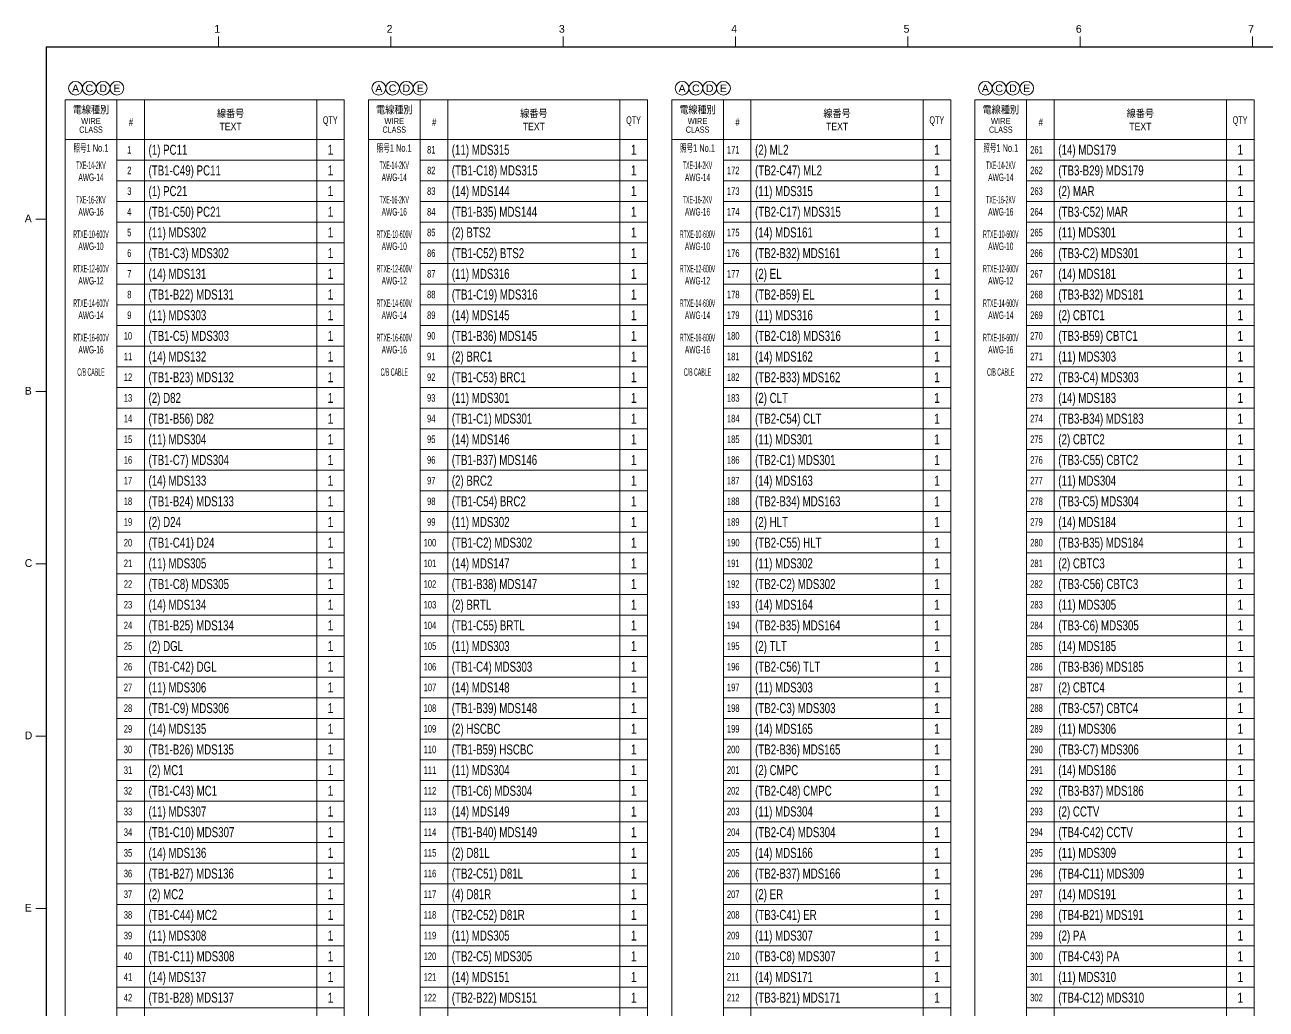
# Model space of a CAD drawing. Header units: millimetres. Extents: x 10 to 832, y 7 to 590.
# Drawn here: x 29.3 to 389.5, y 304.8 to 590.4 of the extents above; entities that cross this region are included whole.
import ezdxf
from ezdxf.enums import TextEntityAlignment as Align

# ---------------------------------------------------------------- set-up
doc = ezdxf.new("R2010")
doc.units = ezdxf.units.MM
for name, color, linetype in [('GR1_01', 7, 'Continuous'), ('GR1_02', 7, 'Continuous'), ('GR1_03', 7, 'Continuous'), ('QTY', 7, 'Continuous'), ('図面枠B6M', 7, 'Continuous'), ('訂正記号', 7, 'Continuous')]:
    doc.layers.add(name, color=color, linetype=linetype)
doc.styles.add('HG丸ｺﾞｼｯｸM-PRO', font='')
doc.styles.get('HG丸ｺﾞｼｯｸM-PRO').set_extended_font_data('HG丸ｺﾞｼｯｸM-PRO')

# ---------------------------------------------------------------- blocks, each defined once
blk = doc.blocks.new('BLKF023')
at = {"layer": '図面枠B6M', "color": 2, "linetype": 'Continuous', "lineweight": 25}
for q in [(35.5, 15), (831.5, 584)]:
    blk.add_line((35.5, 584), q, dxfattribs=at)
at = {"layer": '図面枠B6M', "color": 4, "linetype": 'Continuous', "lineweight": 13}
for p, q in [((85.5, 587), (85.5, 584)), ((135.5, 587), (135.5, 584)), ((185.5, 587), (185.5, 584)), ((235.5, 587), (235.5, 584)), ((285.5, 587), (285.5, 584)), ((335.5, 587), (335.5, 584)), ((385.5, 587), (385.5, 584)), ((32.5, 534), (35.5, 534)), ((32.5, 484), (35.5, 484)), ((32.5, 434), (35.5, 434)), ((32.5, 384), (35.5, 384)), ((32.5, 334), (35.5, 334))]:
    blk.add_line(p, q, dxfattribs=at)
at = {"layer": '図面枠B6M', "color": 4, "linetype": 'Continuous', "lineweight": 13, "style": 'HG丸ｺﾞｼｯｸM-PRO'}
for s, width, p in [('1', 1.003994, (84.29, 587.45)), ('2', 1.003994, (134.3, 587.45)), ('3', 1.003994, (184.29, 587.45)), ('4', 1.003994, (234.29, 587.45)), ('5', 1.003994, (284.29, 587.45)), ('6', 1.003994, (334.29, 587.45)), ('7', 1.003994, (384.29, 587.45)), ('A', 1.002405, (29.29, 532.45)), ('B', 1.004704, (29.29, 482.45)), ('C', 1.001214, (29.29, 432.45)), ('D', 1.002334, (29.29, 382.45)), ('E', 1.001589, (29.29, 332.45))]:
    blk.add_text(s, height=2.25, dxfattribs=dict(at, width=width)).set_placement(p, align=Align.BOTTOM_LEFT)
blk = doc.blocks.new('BLKF034')
at = {"layer": 'GR1_01', "color": 3, "linetype": 'Continuous', "lineweight": 13}
for p, q in [((41, 568.67), (41, 557.17)), ((41, 568.67), (41, 77.17)), ((122, 568.67), (41, 568.67)), ((56, 568.67), (56, 557.17)), ((64, 568.67), (64, 77.17)), ((114, 568.67), (114, 77.17)), ((122, 568.67), (122, 77.17)), ((122, 557.17), (41, 557.17)), ((56, 557.17), (56, 77.17)), ((56, 557.17), (122, 557.17)), ((122, 557.17), (122, 83.17)), ((56, 551.17), (122, 551.17)), ((56, 545.17), (122, 545.17)), ((56, 539.17), (122, 539.17)), ((56, 533.17), (122, 533.17)), ((56, 527.17), (122, 527.17)), ((56, 521.17), (122, 521.17)), ((56, 515.17), (122, 515.17)), ((56, 509.17), (122, 509.17)), ((56, 503.17), (122, 503.17)), ((56, 497.17), (122, 497.17)), ((56, 491.17), (122, 491.17)), ((56, 485.17), (122, 485.17)), ((56, 479.17), (122, 479.17)), ((56, 473.17), (122, 473.17)), ((56, 467.17), (122, 467.17)), ((56, 461.17), (122, 461.17)), ((56, 455.17), (122, 455.17)), ((56, 449.17), (122, 449.17)), ((56, 443.17), (122, 443.17)), ((56, 437.17), (122, 437.17)), ((56, 431.17), (122, 431.17)), ((56, 425.17), (122, 425.17)), ((56, 419.17), (122, 419.17)), ((56, 413.17), (122, 413.17)), ((56, 407.17), (122, 407.17)), ((56, 401.17), (122, 401.17)), ((56, 395.17), (122, 395.17)), ((56, 389.17), (122, 389.17)), ((56, 383.17), (122, 383.17)), ((56, 377.17), (122, 377.17)), ((56, 371.17), (122, 371.17)), ((56, 365.17), (122, 365.17)), ((56, 359.17), (122, 359.17)), ((56, 353.17), (122, 353.17)), ((56, 347.17), (122, 347.17)), ((56, 341.17), (122, 341.17)), ((56, 335.17), (122, 335.17)), ((56, 329.17), (122, 329.17)), ((56, 323.17), (122, 323.17)), ((56, 317.17), (122, 317.17)), ((56, 311.17), (122, 311.17)), ((56, 305.17), (122, 305.17)), ((56, 299.17), (122, 299.17)), ((56, 293.17), (122, 293.17)), ((56, 287.17), (122, 287.17)), ((56, 281.17), (122, 281.17)), ((56, 275.17), (122, 275.17)), ((56, 269.17), (122, 269.17)), ((56, 263.17), (122, 263.17)), ((56, 257.17), (122, 257.17)), ((56, 251.17), (122, 251.17)), ((56, 245.17), (122, 245.17)), ((56, 239.17), (122, 239.17)), ((56, 233.17), (122, 233.17)), ((56, 227.17), (122, 227.17)), ((56, 221.17), (122, 221.17)), ((56, 215.17), (122, 215.17)), ((56, 209.17), (122, 209.17)), ((56, 203.17), (122, 203.17)), ((56, 197.17), (122, 197.17)), ((56, 191.17), (122, 191.17)), ((56, 185.17), (122, 185.17)), ((56, 179.17), (122, 179.17)), ((56, 173.17), (122, 173.17)), ((56, 167.17), (122, 167.17)), ((56, 161.17), (122, 161.17)), ((56, 155.17), (122, 155.17)), ((56, 149.17), (122, 149.17)), ((56, 143.17), (122, 143.17)), ((56, 137.17), (122, 137.17)), ((56, 131.17), (122, 131.17)), ((56, 125.17), (122, 125.17)), ((56, 119.17), (122, 119.17)), ((56, 113.17), (122, 113.17)), ((56, 107.17), (122, 107.17)), ((56, 101.17), (122, 101.17)), ((56, 95.17), (122, 95.17)), ((56, 89.17), (122, 89.17)), ((56, 83.17), (122, 83.17)), ((56, 83.17), (122, 83.17)), ((41, 77.17), (122, 77.17))]:
    blk.add_line(p, q, dxfattribs=at)
at = {"layer": 'GR1_01', "color": 3, "linetype": 'Continuous', "lineweight": 13, "style": 'HG丸ｺﾞｼｯｸM-PRO'}
for s, height, width, p in [('電線種別', 2.182, 0.863284, (48.5, 565.8)), ('線番号', 2.182, 0.863284, (89, 564.7)), ('#', 2.18, 0.693196, (60.1, 562.18)), ('TEXT', 2.182, 0.863438, (89, 560.92)), ('QTY', 2.182, 0.692704, (117.93, 562.78))]:
    blk.add_text(s, height=height, dxfattribs=dict(at, width=width)).set_placement(p, align=Align.MIDDLE_CENTER)
for s, width, p in [('WIRE', 0.829808, (48.5, 561.05)), ('CLASS', 0.831675, (48.5, 558.55))]:
    blk.add_text(s, height=1.818, dxfattribs=dict(at, width=width)).set_placement(p, align=Align.BOTTOM_CENTER)
blk = doc.blocks.new('BLKF036')
at = {"layer": 'GR1_01', "color": 3, "linetype": 'Continuous', "lineweight": 13}
for p, q in [((129, 568.67), (129, 557.17)), ((129, 568.67), (129, 17.17)), ((210, 568.67), (129, 568.67)), ((144, 568.67), (144, 557.17)), ((152, 568.67), (152, 17.17)), ((202, 568.67), (202, 17.17)), ((210, 568.67), (210, 17.17)), ((210, 557.17), (129, 557.17)), ((144, 557.17), (144, 17.17)), ((144, 557.17), (210, 557.17)), ((144, 551.17), (210, 551.17)), ((144, 545.17), (210, 545.17)), ((144, 539.17), (210, 539.17)), ((144, 533.17), (210, 533.17)), ((144, 527.17), (210, 527.17)), ((144, 521.17), (210, 521.17)), ((144, 515.17), (210, 515.17)), ((144, 509.17), (210, 509.17)), ((144, 503.17), (210, 503.17)), ((144, 497.17), (210, 497.17)), ((144, 491.17), (210, 491.17)), ((144, 485.17), (210, 485.17)), ((144, 479.17), (210, 479.17)), ((144, 473.17), (210, 473.17)), ((144, 467.17), (210, 467.17)), ((144, 461.17), (210, 461.17)), ((144, 455.17), (210, 455.17)), ((144, 449.17), (210, 449.17)), ((144, 443.17), (210, 443.17)), ((144, 437.17), (210, 437.17)), ((144, 431.17), (210, 431.17)), ((144, 425.17), (210, 425.17)), ((144, 419.17), (210, 419.17)), ((144, 413.17), (210, 413.17)), ((144, 407.17), (210, 407.17)), ((144, 401.17), (210, 401.17)), ((144, 395.17), (210, 395.17)), ((144, 389.17), (210, 389.17)), ((144, 383.17), (210, 383.17)), ((144, 377.17), (210, 377.17)), ((144, 371.17), (210, 371.17)), ((144, 365.17), (210, 365.17)), ((144, 359.17), (210, 359.17)), ((144, 353.17), (210, 353.17)), ((144, 347.17), (210, 347.17)), ((144, 341.17), (210, 341.17)), ((144, 335.17), (210, 335.17)), ((144, 329.17), (210, 329.17)), ((144, 323.17), (210, 323.17)), ((144, 317.17), (210, 317.17)), ((144, 311.17), (210, 311.17)), ((144, 305.17), (210, 305.17)), ((144, 299.17), (210, 299.17)), ((144, 293.17), (210, 293.17)), ((144, 287.17), (210, 287.17)), ((144, 281.17), (210, 281.17)), ((144, 275.17), (210, 275.17)), ((144, 269.17), (210, 269.17)), ((144, 263.17), (210, 263.17)), ((144, 257.17), (210, 257.17)), ((144, 251.17), (210, 251.17)), ((144, 245.17), (210, 245.17)), ((144, 239.17), (210, 239.17)), ((144, 233.17), (210, 233.17)), ((144, 227.17), (210, 227.17)), ((144, 221.17), (210, 221.17)), ((144, 215.17), (210, 215.17)), ((144, 209.17), (210, 209.17)), ((144, 203.17), (210, 203.17)), ((144, 197.17), (210, 197.17)), ((144, 191.17), (210, 191.17)), ((144, 185.17), (210, 185.17)), ((144, 179.17), (210, 179.17)), ((144, 173.17), (210, 173.17)), ((144, 167.17), (210, 167.17)), ((144, 161.17), (210, 161.17)), ((144, 155.17), (210, 155.17)), ((144, 149.17), (210, 149.17)), ((144, 143.17), (210, 143.17)), ((144, 137.17), (210, 137.17)), ((144, 131.17), (210, 131.17)), ((144, 125.17), (210, 125.17)), ((144, 119.17), (210, 119.17)), ((144, 113.17), (210, 113.17)), ((144, 107.17), (210, 107.17)), ((144, 101.17), (210, 101.17)), ((144, 95.17), (210, 95.17)), ((144, 89.17), (210, 89.17)), ((144, 83.17), (210, 83.17)), ((144, 83.17), (210, 83.17)), ((144, 77.17), (210, 77.17)), ((144, 71.17), (210, 71.17)), ((144, 65.17), (210, 65.17)), ((144, 59.17), (210, 59.17)), ((144, 53.17), (210, 53.17)), ((144, 47.17), (210, 47.17)), ((144, 41.17), (210, 41.17)), ((144, 35.17), (210, 35.17)), ((144, 29.17), (210, 29.17)), ((144, 23.17), (210, 23.17)), ((129, 17.17), (210, 17.17))]:
    blk.add_line(p, q, dxfattribs=at)
at = {"layer": 'GR1_01', "color": 3, "linetype": 'Continuous', "lineweight": 13, "style": 'HG丸ｺﾞｼｯｸM-PRO'}
for s, height, width, p in [('電線種別', 2.182, 0.863284, (136.5, 565.8)), ('線番号', 2.182, 0.863284, (177, 564.7)), ('#', 2.18, 0.693196, (148.1, 562.18)), ('TEXT', 2.182, 0.863438, (177, 560.92)), ('QTY', 2.182, 0.692704, (205.93, 562.78))]:
    blk.add_text(s, height=height, dxfattribs=dict(at, width=width)).set_placement(p, align=Align.MIDDLE_CENTER)
for s, width, p in [('WIRE', 0.829808, (136.5, 561.05)), ('CLASS', 0.831675, (136.5, 558.55))]:
    blk.add_text(s, height=1.818, dxfattribs=dict(at, width=width)).set_placement(p, align=Align.BOTTOM_CENTER)
blk = doc.blocks.new('BLKF037')
at = {"layer": 'GR1_01', "color": 3, "linetype": 'Continuous', "lineweight": 13}
for p, q in [((217, 568.67), (217, 557.17)), ((217, 568.67), (217, 17.17)), ((298, 568.67), (217, 568.67)), ((232, 568.67), (232, 557.17)), ((240, 568.67), (240, 17.17)), ((290, 568.67), (290, 17.17)), ((298, 568.67), (298, 17.17)), ((298, 557.17), (217, 557.17)), ((232, 557.17), (232, 17.17)), ((232, 557.17), (298, 557.17)), ((232, 551.17), (298, 551.17)), ((232, 545.17), (298, 545.17)), ((232, 539.17), (298, 539.17)), ((232, 533.17), (298, 533.17)), ((232, 527.17), (298, 527.17)), ((232, 521.17), (298, 521.17)), ((232, 515.17), (298, 515.17)), ((232, 509.17), (298, 509.17)), ((232, 503.17), (298, 503.17)), ((232, 497.17), (298, 497.17)), ((232, 491.17), (298, 491.17)), ((232, 485.17), (298, 485.17)), ((232, 479.17), (298, 479.17)), ((232, 473.17), (298, 473.17)), ((232, 467.17), (298, 467.17)), ((232, 461.17), (298, 461.17)), ((232, 455.17), (298, 455.17)), ((232, 449.17), (298, 449.17)), ((232, 443.17), (298, 443.17)), ((232, 437.17), (298, 437.17)), ((232, 431.17), (298, 431.17)), ((232, 425.17), (298, 425.17)), ((232, 419.17), (298, 419.17)), ((232, 413.17), (298, 413.17)), ((232, 407.17), (298, 407.17)), ((232, 401.17), (298, 401.17)), ((232, 395.17), (298, 395.17)), ((232, 389.17), (298, 389.17)), ((232, 383.17), (298, 383.17)), ((232, 377.17), (298, 377.17)), ((232, 371.17), (298, 371.17)), ((232, 365.17), (298, 365.17)), ((232, 359.17), (298, 359.17)), ((232, 353.17), (298, 353.17)), ((232, 347.17), (298, 347.17)), ((232, 341.17), (298, 341.17)), ((232, 335.17), (298, 335.17)), ((232, 329.17), (298, 329.17)), ((232, 323.17), (298, 323.17)), ((232, 317.17), (298, 317.17)), ((232, 311.17), (298, 311.17)), ((232, 305.17), (298, 305.17)), ((232, 299.17), (298, 299.17)), ((232, 293.17), (298, 293.17)), ((232, 287.17), (298, 287.17)), ((232, 281.17), (298, 281.17)), ((232, 275.17), (298, 275.17)), ((232, 269.17), (298, 269.17)), ((232, 263.17), (298, 263.17)), ((232, 257.17), (298, 257.17)), ((232, 251.17), (298, 251.17)), ((232, 245.17), (298, 245.17)), ((232, 239.17), (298, 239.17)), ((232, 233.17), (298, 233.17)), ((232, 227.17), (298, 227.17)), ((232, 221.17), (298, 221.17)), ((232, 215.17), (298, 215.17)), ((232, 209.17), (298, 209.17)), ((232, 203.17), (298, 203.17)), ((232, 197.17), (298, 197.17)), ((232, 191.17), (298, 191.17)), ((232, 185.17), (298, 185.17)), ((232, 179.17), (298, 179.17)), ((232, 173.17), (298, 173.17)), ((232, 167.17), (298, 167.17)), ((232, 161.17), (298, 161.17)), ((232, 155.17), (298, 155.17)), ((232, 149.17), (298, 149.17)), ((232, 143.17), (298, 143.17)), ((232, 137.17), (298, 137.17)), ((232, 131.17), (298, 131.17)), ((232, 125.17), (298, 125.17)), ((232, 119.17), (298, 119.17)), ((232, 113.17), (298, 113.17)), ((232, 107.17), (298, 107.17)), ((232, 101.17), (298, 101.17)), ((232, 95.17), (298, 95.17)), ((232, 89.17), (298, 89.17)), ((232, 83.17), (298, 83.17)), ((232, 83.17), (298, 83.17)), ((232, 77.17), (298, 77.17)), ((232, 71.17), (298, 71.17)), ((232, 65.17), (298, 65.17)), ((232, 59.17), (298, 59.17)), ((232, 53.17), (298, 53.17)), ((232, 47.17), (298, 47.17)), ((232, 41.17), (298, 41.17)), ((232, 35.17), (298, 35.17)), ((232, 29.17), (298, 29.17)), ((232, 23.17), (298, 23.17)), ((217, 17.17), (298, 17.17))]:
    blk.add_line(p, q, dxfattribs=at)
at = {"layer": 'GR1_01', "color": 3, "linetype": 'Continuous', "lineweight": 13, "style": 'HG丸ｺﾞｼｯｸM-PRO'}
for s, height, width, p in [('電線種別', 2.182, 0.863284, (224.5, 565.8)), ('線番号', 2.182, 0.863284, (265, 564.7)), ('#', 2.18, 0.693196, (236.1, 562.18)), ('TEXT', 2.182, 0.863438, (265, 560.92)), ('QTY', 2.182, 0.692704, (293.93, 562.78))]:
    blk.add_text(s, height=height, dxfattribs=dict(at, width=width)).set_placement(p, align=Align.MIDDLE_CENTER)
for s, width, p in [('WIRE', 0.829808, (224.5, 561.05)), ('CLASS', 0.831675, (224.5, 558.55))]:
    blk.add_text(s, height=1.818, dxfattribs=dict(at, width=width)).set_placement(p, align=Align.BOTTOM_CENTER)
blk = doc.blocks.new('BLKF038')
at = {"layer": 'GR1_01', "color": 3, "linetype": 'Continuous', "lineweight": 13}
for p, q in [((305, 568.67), (305, 557.17)), ((305, 568.67), (305, 17.17)), ((386, 568.67), (305, 568.67)), ((320, 568.67), (320, 557.17)), ((328, 568.67), (328, 17.17)), ((378, 568.67), (378, 17.17)), ((386, 568.67), (386, 17.17)), ((386, 557.17), (305, 557.17)), ((320, 557.17), (320, 17.17)), ((320, 557.17), (386, 557.17)), ((320, 551.17), (386, 551.17)), ((320, 545.17), (386, 545.17)), ((320, 539.17), (386, 539.17)), ((320, 533.17), (386, 533.17)), ((320, 527.17), (386, 527.17)), ((320, 521.17), (386, 521.17)), ((320, 515.17), (386, 515.17)), ((320, 509.17), (386, 509.17)), ((320, 503.17), (386, 503.17)), ((320, 497.17), (386, 497.17)), ((320, 491.17), (386, 491.17)), ((320, 485.17), (386, 485.17)), ((320, 479.17), (386, 479.17)), ((320, 473.17), (386, 473.17)), ((320, 467.17), (386, 467.17)), ((320, 461.17), (386, 461.17)), ((320, 455.17), (386, 455.17)), ((320, 449.17), (386, 449.17)), ((320, 443.17), (386, 443.17)), ((320, 437.17), (386, 437.17)), ((320, 431.17), (386, 431.17)), ((320, 425.17), (386, 425.17)), ((320, 419.17), (386, 419.17)), ((320, 413.17), (386, 413.17)), ((320, 407.17), (386, 407.17)), ((320, 401.17), (386, 401.17)), ((320, 395.17), (386, 395.17)), ((320, 389.17), (386, 389.17)), ((320, 383.17), (386, 383.17)), ((320, 377.17), (386, 377.17)), ((320, 371.17), (386, 371.17)), ((320, 365.17), (386, 365.17)), ((320, 359.17), (386, 359.17)), ((320, 353.17), (386, 353.17)), ((320, 347.17), (386, 347.17)), ((320, 341.17), (386, 341.17)), ((320, 335.17), (386, 335.17)), ((320, 329.17), (386, 329.17)), ((320, 323.17), (386, 323.17)), ((320, 317.17), (386, 317.17)), ((320, 311.17), (386, 311.17)), ((320, 305.17), (386, 305.17)), ((320, 299.17), (386, 299.17)), ((320, 293.17), (386, 293.17)), ((320, 287.17), (386, 287.17)), ((320, 281.17), (386, 281.17)), ((320, 275.17), (386, 275.17)), ((320, 269.17), (386, 269.17)), ((320, 263.17), (386, 263.17)), ((320, 257.17), (386, 257.17)), ((320, 251.17), (386, 251.17)), ((320, 245.17), (386, 245.17)), ((320, 239.17), (386, 239.17)), ((320, 233.17), (386, 233.17)), ((320, 227.17), (386, 227.17)), ((320, 221.17), (386, 221.17)), ((320, 215.17), (386, 215.17)), ((320, 209.17), (386, 209.17)), ((320, 203.17), (386, 203.17)), ((320, 197.17), (386, 197.17)), ((320, 191.17), (386, 191.17)), ((320, 185.17), (386, 185.17)), ((320, 179.17), (386, 179.17)), ((320, 173.17), (386, 173.17)), ((320, 167.17), (386, 167.17)), ((320, 161.17), (386, 161.17)), ((320, 155.17), (386, 155.17)), ((320, 149.17), (386, 149.17)), ((320, 143.17), (386, 143.17)), ((320, 137.17), (386, 137.17)), ((320, 131.17), (386, 131.17)), ((320, 125.17), (386, 125.17)), ((320, 119.17), (386, 119.17)), ((320, 113.17), (386, 113.17)), ((320, 107.17), (386, 107.17)), ((320, 101.17), (386, 101.17)), ((320, 95.17), (386, 95.17)), ((320, 89.17), (386, 89.17)), ((320, 83.17), (386, 83.17)), ((320, 83.17), (386, 83.17)), ((320, 77.17), (386, 77.17)), ((320, 71.17), (386, 71.17)), ((320, 65.17), (386, 65.17)), ((320, 59.17), (386, 59.17)), ((320, 53.17), (386, 53.17)), ((320, 47.17), (386, 47.17)), ((320, 41.17), (386, 41.17)), ((320, 35.17), (386, 35.17)), ((320, 29.17), (386, 29.17)), ((320, 23.17), (386, 23.17)), ((305, 17.17), (386, 17.17))]:
    blk.add_line(p, q, dxfattribs=at)
at = {"layer": 'GR1_01', "color": 3, "linetype": 'Continuous', "lineweight": 13, "style": 'HG丸ｺﾞｼｯｸM-PRO'}
for s, height, width, p in [('電線種別', 2.182, 0.863284, (312.5, 565.8)), ('線番号', 2.182, 0.863284, (353, 564.7)), ('#', 2.18, 0.693196, (324.1, 562.18)), ('TEXT', 2.182, 0.863438, (353, 560.92)), ('QTY', 2.182, 0.692704, (381.93, 562.78))]:
    blk.add_text(s, height=height, dxfattribs=dict(at, width=width)).set_placement(p, align=Align.MIDDLE_CENTER)
for s, width, p in [('WIRE', 0.829808, (312.5, 561.05)), ('CLASS', 0.831675, (312.5, 558.55))]:
    blk.add_text(s, height=1.818, dxfattribs=dict(at, width=width)).set_placement(p, align=Align.BOTTOM_CENTER)
blk = doc.blocks.new('BLKF042')
at = {"layer": '訂正記号', "color": 4, "linetype": 'Continuous', "lineweight": 13}
blk.add_circle((44.02, 572), 2, dxfattribs=at)
at = {"layer": '訂正記号', "color": 4, "linetype": 'Continuous', "lineweight": 13, "style": 'HG丸ｺﾞｼｯｸM-PRO', "width": 1.042301}
blk.add_text('A', height=2.18, dxfattribs=at).set_placement((44.02, 572), align=Align.MIDDLE_CENTER)
blk = doc.blocks.new('BLKF043')
at = {"layer": '訂正記号', "color": 4, "linetype": 'Continuous', "lineweight": 13}
blk.add_circle((132.02, 572), 2, dxfattribs=at)
at = {"layer": '訂正記号', "color": 4, "linetype": 'Continuous', "lineweight": 13, "style": 'HG丸ｺﾞｼｯｸM-PRO', "width": 1.042301}
blk.add_text('A', height=2.18, dxfattribs=at).set_placement((132.02, 572), align=Align.MIDDLE_CENTER)
blk = doc.blocks.new('BLKF044')
at = {"layer": '訂正記号', "color": 4, "linetype": 'Continuous', "lineweight": 13}
blk.add_circle((220.02, 572), 2, dxfattribs=at)
at = {"layer": '訂正記号', "color": 4, "linetype": 'Continuous', "lineweight": 13, "style": 'HG丸ｺﾞｼｯｸM-PRO', "width": 1.042301}
blk.add_text('A', height=2.18, dxfattribs=at).set_placement((220.02, 572), align=Align.MIDDLE_CENTER)
blk = doc.blocks.new('BLKF045')
at = {"layer": '訂正記号', "color": 4, "linetype": 'Continuous', "lineweight": 13}
blk.add_circle((308.02, 572), 2, dxfattribs=at)
at = {"layer": '訂正記号', "color": 4, "linetype": 'Continuous', "lineweight": 13, "style": 'HG丸ｺﾞｼｯｸM-PRO', "width": 1.042301}
blk.add_text('A', height=2.18, dxfattribs=at).set_placement((308.02, 572), align=Align.MIDDLE_CENTER)
blk = doc.blocks.new('BLKF054')
at = {"layer": '訂正記号', "color": 4, "linetype": 'Continuous', "lineweight": 13}
blk.add_circle((48.02, 572), 2, dxfattribs=at)
at = {"layer": '訂正記号', "color": 4, "linetype": 'Continuous', "lineweight": 13, "style": 'HG丸ｺﾞｼｯｸM-PRO', "width": 1.042931}
blk.add_text('C', height=2.18, dxfattribs=at).set_placement((48.02, 572), align=Align.MIDDLE_CENTER)
blk = doc.blocks.new('BLKF055')
at = {"layer": '訂正記号', "color": 4, "linetype": 'Continuous', "lineweight": 13}
blk.add_circle((136.02, 572), 2, dxfattribs=at)
at = {"layer": '訂正記号', "color": 4, "linetype": 'Continuous', "lineweight": 13, "style": 'HG丸ｺﾞｼｯｸM-PRO', "width": 1.042931}
blk.add_text('C', height=2.18, dxfattribs=at).set_placement((136.02, 572), align=Align.MIDDLE_CENTER)
blk = doc.blocks.new('BLKF056')
at = {"layer": '訂正記号', "color": 4, "linetype": 'Continuous', "lineweight": 13}
blk.add_circle((224.02, 572), 2, dxfattribs=at)
at = {"layer": '訂正記号', "color": 4, "linetype": 'Continuous', "lineweight": 13, "style": 'HG丸ｺﾞｼｯｸM-PRO', "width": 1.042931}
blk.add_text('C', height=2.18, dxfattribs=at).set_placement((224.02, 572), align=Align.MIDDLE_CENTER)
blk = doc.blocks.new('BLKF057')
at = {"layer": '訂正記号', "color": 4, "linetype": 'Continuous', "lineweight": 13}
blk.add_circle((312.02, 572), 2, dxfattribs=at)
at = {"layer": '訂正記号', "color": 4, "linetype": 'Continuous', "lineweight": 13, "style": 'HG丸ｺﾞｼｯｸM-PRO', "width": 1.042931}
blk.add_text('C', height=2.18, dxfattribs=at).set_placement((312.02, 572), align=Align.MIDDLE_CENTER)
blk = doc.blocks.new('BLKF068')
at = {"layer": '訂正記号', "color": 4, "linetype": 'Continuous', "lineweight": 13}
blk.add_circle((316.02, 572), 2, dxfattribs=at)
at = {"layer": '訂正記号', "color": 4, "linetype": 'Continuous', "lineweight": 13, "style": 'HG丸ｺﾞｼｯｸM-PRO', "width": 1.042833}
blk.add_text('D', height=2.18, dxfattribs=at).set_placement((316.02, 572), align=Align.MIDDLE_CENTER)
blk = doc.blocks.new('BLKF069')
at = {"layer": '訂正記号', "color": 4, "linetype": 'Continuous', "lineweight": 13}
blk.add_circle((228.02, 572), 2, dxfattribs=at)
at = {"layer": '訂正記号', "color": 4, "linetype": 'Continuous', "lineweight": 13, "style": 'HG丸ｺﾞｼｯｸM-PRO', "width": 1.042833}
blk.add_text('D', height=2.18, dxfattribs=at).set_placement((228.02, 572), align=Align.MIDDLE_CENTER)
blk = doc.blocks.new('BLKF070')
at = {"layer": '訂正記号', "color": 4, "linetype": 'Continuous', "lineweight": 13}
blk.add_circle((140.02, 572), 2, dxfattribs=at)
at = {"layer": '訂正記号', "color": 4, "linetype": 'Continuous', "lineweight": 13, "style": 'HG丸ｺﾞｼｯｸM-PRO', "width": 1.042833}
blk.add_text('D', height=2.18, dxfattribs=at).set_placement((140.02, 572), align=Align.MIDDLE_CENTER)
blk = doc.blocks.new('BLKF071')
at = {"layer": '訂正記号', "color": 4, "linetype": 'Continuous', "lineweight": 13}
blk.add_circle((52.02, 572), 2, dxfattribs=at)
at = {"layer": '訂正記号', "color": 4, "linetype": 'Continuous', "lineweight": 13, "style": 'HG丸ｺﾞｼｯｸM-PRO', "width": 1.042833}
blk.add_text('D', height=2.18, dxfattribs=at).set_placement((52.02, 572), align=Align.MIDDLE_CENTER)
blk = doc.blocks.new('BLKF085')
at = {"layer": '訂正記号', "color": 4, "linetype": 'Continuous', "lineweight": 13}
blk.add_circle((56.02, 572), 2, dxfattribs=at)
at = {"layer": '訂正記号', "color": 4, "linetype": 'Continuous', "lineweight": 13, "style": 'HG丸ｺﾞｼｯｸM-PRO', "width": 1.04259}
blk.add_text('E', height=2.18, dxfattribs=at).set_placement((56.02, 572), align=Align.MIDDLE_CENTER)
blk = doc.blocks.new('BLKF086')
at = {"layer": '訂正記号', "color": 4, "linetype": 'Continuous', "lineweight": 13}
blk.add_circle((144.02, 572), 2, dxfattribs=at)
at = {"layer": '訂正記号', "color": 4, "linetype": 'Continuous', "lineweight": 13, "style": 'HG丸ｺﾞｼｯｸM-PRO', "width": 1.04259}
blk.add_text('E', height=2.18, dxfattribs=at).set_placement((144.02, 572), align=Align.MIDDLE_CENTER)
blk = doc.blocks.new('BLKF087')
at = {"layer": '訂正記号', "color": 4, "linetype": 'Continuous', "lineweight": 13}
blk.add_circle((232.02, 572), 2, dxfattribs=at)
at = {"layer": '訂正記号', "color": 4, "linetype": 'Continuous', "lineweight": 13, "style": 'HG丸ｺﾞｼｯｸM-PRO', "width": 1.04259}
blk.add_text('E', height=2.18, dxfattribs=at).set_placement((232.02, 572), align=Align.MIDDLE_CENTER)
blk = doc.blocks.new('BLKF088')
at = {"layer": '訂正記号', "color": 4, "linetype": 'Continuous', "lineweight": 13}
blk.add_circle((320.02, 572), 2, dxfattribs=at)
at = {"layer": '訂正記号', "color": 4, "linetype": 'Continuous', "lineweight": 13, "style": 'HG丸ｺﾞｼｯｸM-PRO', "width": 1.04259}
blk.add_text('E', height=2.18, dxfattribs=at).set_placement((320.02, 572), align=Align.MIDDLE_CENTER)

msp = doc.modelspace()

# ---------------------------------------------------------------- block references
at = {"layer": 'GR1_01', "color": 3, "linetype": 'Continuous', "lineweight": 13}
for name in ['BLKF034', 'BLKF036', 'BLKF037', 'BLKF038']:
    msp.add_blockref(name, (0, 0), dxfattribs=at)
at = {"layer": '図面枠B6M', "color": 4, "linetype": 'Continuous', "lineweight": 13}
msp.add_blockref('BLKF023', (0, 0), dxfattribs=at)
at = {"layer": '訂正記号', "color": 4, "linetype": 'Continuous', "lineweight": 13}
for name in ['BLKF042', 'BLKF054', 'BLKF071', 'BLKF085', 'BLKF043', 'BLKF055', 'BLKF070', 'BLKF086', 'BLKF044', 'BLKF056', 'BLKF069', 'BLKF087', 'BLKF045', 'BLKF057', 'BLKF068', 'BLKF088']:
    msp.add_blockref(name, (0, 0), dxfattribs=at)

# ---------------------------------------------------------------- texts
at = {"layer": 'GR1_02', "color": 3, "linetype": 'Continuous', "lineweight": 35, "style": 'HG丸ｺﾞｼｯｸM-PRO'}
for s, height, width, p in [('照号1 No.1', 2.182, 0.618598, (48.5, 554.67)), ('照号1 No.1', 2.182, 0.618598, (136.5, 554.67)), ('照号1 No.1', 2.182, 0.618598, (224.5, 554.67)), ('照号1 No.1', 2.182, 0.618598, (312.5, 554.67)), ('TXE-14-2KV', 2.182, 0.415658, (48.5, 549.67)), ('TXE-14-2KV', 2.182, 0.415658, (136.5, 549.67)), ('TXE-14-2KV', 2.182, 0.415658, (224.5, 549.67)), ('TXE-14-2KV', 2.182, 0.415658, (312.5, 549.67)), ('AWG-14', 2.182, 0.522521, (48.5, 546.17)), ('AWG-14', 2.182, 0.522521, (136.5, 546.17)), ('AWG-14', 2.182, 0.522521, (224.5, 546.17)), ('AWG-14', 2.182, 0.522521, (312.5, 546.17)), ('TXE-16-2KV', 2.182, 0.415658, (48.5, 539.67)), ('TXE-16-2KV', 2.182, 0.415658, (136.5, 539.67)), ('TXE-16-2KV', 2.182, 0.415658, (224.5, 539.67)), ('TXE-16-2KV', 2.182, 0.415658, (312.5, 539.67)), ('AWG-16', 2.182, 0.522521, (48.5, 536.17)), ('AWG-16', 2.182, 0.522521, (136.5, 536.17)), ('AWG-16', 2.182, 0.522521, (224.5, 536.17)), ('AWG-16', 2.182, 0.522521, (312.5, 536.17)), ('RTXE-10-600V', 2.1818, 0.41606, (48.5, 529.67)), ('RTXE-10-600V', 2.1818, 0.41606, (136.5, 529.67)), ('RTXE-10-600V', 2.1818, 0.41606, (224.5, 529.67)), ('RTXE-10-600V', 2.1818, 0.41606, (312.5, 529.67)), ('AWG-10', 2.182, 0.522521, (48.5, 526.17)), ('AWG-10', 2.182, 0.522521, (136.5, 526.17)), ('AWG-10', 2.182, 0.522521, (224.5, 526.17)), ('AWG-10', 2.182, 0.522521, (312.5, 526.17)), ('RTXE-12-600V', 2.1818, 0.41606, (48.5, 519.67)), ('RTXE-12-600V', 2.1818, 0.41606, (136.5, 519.67)), ('RTXE-12-600V', 2.1818, 0.41606, (224.5, 519.67)), ('RTXE-12-600V', 2.1818, 0.41606, (312.5, 519.67)), ('AWG-12', 2.182, 0.522521, (48.5, 516.17)), ('AWG-12', 2.182, 0.522521, (136.5, 516.17)), ('AWG-12', 2.182, 0.522521, (224.5, 516.17)), ('AWG-12', 2.182, 0.522521, (312.5, 516.17)), ('RTXE-14-600V', 2.1818, 0.41606, (48.5, 509.67)), ('RTXE-14-600V', 2.1818, 0.41606, (136.5, 509.67)), ('RTXE-14-600V', 2.1818, 0.41606, (224.5, 509.67)), ('RTXE-14-600V', 2.1818, 0.41606, (312.5, 509.67)), ('AWG-14', 2.182, 0.522521, (48.5, 506.17)), ('AWG-14', 2.182, 0.522521, (136.5, 506.17)), ('AWG-14', 2.182, 0.522521, (224.5, 506.17)), ('AWG-14', 2.182, 0.522521, (312.5, 506.17)), ('RTXE-16-600V', 2.1818, 0.41606, (48.5, 499.67)), ('RTXE-16-600V', 2.1818, 0.41606, (136.5, 499.67)), ('RTXE-16-600V', 2.1818, 0.41606, (224.5, 499.67)), ('RTXE-16-600V', 2.1818, 0.41606, (312.5, 499.67)), ('AWG-16', 2.182, 0.522521, (48.5, 496.17)), ('AWG-16', 2.182, 0.522521, (136.5, 496.17)), ('AWG-16', 2.182, 0.522521, (224.5, 496.17)), ('AWG-16', 2.182, 0.522521, (312.5, 496.17)), ('C/B CABLE', 2.182, 0.416781, (48.5, 489.67)), ('C/B CABLE', 2.182, 0.416781, (136.5, 489.67)), ('C/B CABLE', 2.182, 0.416781, (224.5, 489.67)), ('C/B CABLE', 2.182, 0.416781, (312.5, 489.67))]:
    msp.add_text(s, height=height, dxfattribs=dict(at, width=width)).set_placement(p, align=Align.MIDDLE_CENTER)
at = {"layer": 'GR1_02', "color": 3, "linetype": 'Continuous', "lineweight": 9, "style": 'HG丸ｺﾞｼｯｸM-PRO', "width": 0.784542}
for p in [(118, 554.17), (206, 554.17), (294, 554.17), (382, 554.17), (118, 548.17), (206, 548.17), (294, 548.17), (382, 548.17), (118, 542.17), (206, 542.17), (294, 542.17), (382, 542.17), (118, 536.17), (206, 536.17), (294, 536.17), (382, 536.17), (118, 530.17), (206, 530.17), (294, 530.17), (382, 530.17), (118, 524.17), (206, 524.17), (294, 524.17), (382, 524.17), (118, 518.17), (206, 518.17), (294, 518.17), (382, 518.17), (118, 512.17), (206, 512.17), (294, 512.17), (382, 512.17), (118, 506.17), (206, 506.17), (294, 506.17), (382, 506.17), (118, 500.17), (206, 500.17), (294, 500.17), (382, 500.17), (118, 494.17), (206, 494.17), (294, 494.17), (382, 494.17), (118, 488.17), (206, 488.17), (294, 488.17), (382, 488.17), (118, 482.17), (206, 482.17), (294, 482.17), (382, 482.17), (118, 476.17), (206, 476.17), (294, 476.17), (382, 476.17), (118, 470.17), (206, 470.17), (294, 470.17), (382, 470.17), (118, 464.17), (206, 464.17), (294, 464.17), (382, 464.17), (118, 458.17), (206, 458.17), (294, 458.17), (382, 458.17), (118, 452.17), (206, 452.17), (294, 452.17), (382, 452.17), (118, 446.17), (206, 446.17), (294, 446.17), (382, 446.17), (118, 440.17), (206, 440.17), (294, 440.17), (382, 440.17), (118, 434.17), (206, 434.17), (294, 434.17), (382, 434.17), (118, 428.17), (206, 428.17), (294, 428.17), (382, 428.17), (118, 422.17), (206, 422.17), (294, 422.17), (382, 422.17), (118, 416.17), (206, 416.17), (294, 416.17), (382, 416.17), (118, 410.17), (206, 410.17), (294, 410.17), (382, 410.17), (118, 404.17), (206, 404.17), (294, 404.17), (382, 404.17), (118, 398.17), (206, 398.17), (294, 398.17), (382, 398.17), (118, 392.17), (206, 392.17), (294, 392.17), (382, 392.17), (118, 386.17), (206, 386.17), (294, 386.17), (382, 386.17), (118, 380.17), (206, 380.17), (294, 380.17), (382, 380.17), (118, 374.17), (206, 374.17), (294, 374.17), (382, 374.17), (118, 368.17), (206, 368.17), (294, 368.17), (382, 368.17), (118, 362.17), (206, 362.17), (294, 362.17), (382, 362.17), (118, 356.17), (206, 356.17), (294, 356.17), (382, 356.17), (118, 350.17), (206, 350.17), (294, 350.17), (382, 350.17), (118, 344.17), (206, 344.17), (294, 344.17), (382, 344.17), (118, 338.17), (206, 338.17), (294, 338.17), (382, 338.17), (118, 332.17), (206, 332.17), (294, 332.17), (382, 332.17), (118, 326.17), (206, 326.17), (294, 326.17), (382, 326.17), (118, 320.17), (206, 320.17), (294, 320.17), (382, 320.17), (118, 314.17), (206, 314.17), (294, 314.17), (382, 314.17), (118, 308.17), (206, 308.17), (294, 308.17), (382, 308.17)]:
    msp.add_text('1', height=2.91, dxfattribs=at).set_placement(p, align=Align.MIDDLE_CENTER)
at = {"layer": 'GR1_03', "color": 2, "linetype": 'Continuous', "lineweight": 13, "style": 'HG丸ｺﾞｼｯｸM-PRO', "width": 0.691275}
for s, height, p in [('1', 2.18, (59.01, 554.17)), ('2', 2.18, (59.01, 548.17)), ('3', 2.18, (59.01, 542.17)), ('4', 2.18, (59.01, 536.17)), ('5', 2.18, (59.01, 530.17)), ('6', 2.18, (59.01, 524.17)), ('7', 2.18, (59.01, 518.17)), ('8', 2.18, (59.01, 512.17)), ('9', 2.18, (59.01, 506.17)), ('10', 2.182, (58.02, 500.17)), ('11', 2.182, (58.02, 494.17)), ('12', 2.182, (58.02, 488.17)), ('13', 2.182, (58.02, 482.17)), ('14', 2.182, (58.02, 476.17)), ('15', 2.182, (58.02, 470.17)), ('16', 2.182, (58.02, 464.17)), ('17', 2.182, (58.02, 458.17)), ('18', 2.182, (58.02, 452.17)), ('19', 2.182, (58.02, 446.17)), ('20', 2.182, (58.02, 440.17)), ('21', 2.182, (58.02, 434.17)), ('22', 2.182, (58.02, 428.17)), ('23', 2.182, (58.02, 422.17)), ('24', 2.182, (58.02, 416.17)), ('25', 2.182, (58.02, 410.17)), ('26', 2.182, (58.02, 404.17)), ('27', 2.182, (58.02, 398.17)), ('28', 2.182, (58.02, 392.17)), ('29', 2.182, (58.02, 386.17)), ('30', 2.182, (58.02, 380.17)), ('31', 2.182, (58.02, 374.17)), ('32', 2.182, (58.02, 368.17)), ('33', 2.182, (58.02, 362.17)), ('34', 2.182, (58.02, 356.17)), ('35', 2.182, (58.02, 350.17)), ('36', 2.182, (58.02, 344.17)), ('37', 2.182, (58.02, 338.17)), ('38', 2.182, (58.02, 332.17)), ('39', 2.182, (58.02, 326.17)), ('40', 2.182, (58.02, 320.17)), ('41', 2.182, (58.02, 314.17)), ('42', 2.182, (58.02, 308.17))]:
    msp.add_text(s, height=height, dxfattribs=at).set_placement(p, align=Align.MIDDLE_LEFT)
at = {"layer": 'GR1_03', "color": 3, "linetype": 'Continuous', "lineweight": 9, "style": 'HG丸ｺﾞｼｯｸM-PRO', "width": 0.691275}
for s, p in [('81', (146.02, 554.17)), ('171', (233.03, 554.17)), ('261', (321.03, 554.17)), ('82', (146.02, 548.17)), ('172', (233.03, 548.17)), ('262', (321.03, 548.17)), ('83', (146.02, 542.17)), ('173', (233.03, 542.17)), ('263', (321.03, 542.17)), ('84', (146.02, 536.17)), ('174', (233.03, 536.17)), ('264', (321.03, 536.17)), ('85', (146.02, 530.17)), ('175', (233.03, 530.17)), ('265', (321.03, 530.17)), ('86', (146.02, 524.17)), ('176', (233.03, 524.17)), ('266', (321.03, 524.17)), ('87', (146.02, 518.17)), ('177', (233.03, 518.17)), ('267', (321.03, 518.17)), ('88', (146.02, 512.17)), ('178', (233.03, 512.17)), ('268', (321.03, 512.17)), ('89', (146.02, 506.17)), ('179', (233.03, 506.17)), ('269', (321.03, 506.17)), ('90', (146.02, 500.17)), ('180', (233.03, 500.17)), ('270', (321.03, 500.17)), ('91', (146.02, 494.17)), ('181', (233.03, 494.17)), ('271', (321.03, 494.17)), ('92', (146.02, 488.17)), ('182', (233.03, 488.17)), ('272', (321.03, 488.17)), ('93', (146.02, 482.17)), ('183', (233.03, 482.17)), ('273', (321.03, 482.17)), ('94', (146.02, 476.17)), ('184', (233.03, 476.17)), ('274', (321.03, 476.17)), ('95', (146.02, 470.17)), ('185', (233.03, 470.17)), ('275', (321.03, 470.17)), ('96', (146.02, 464.17)), ('186', (233.03, 464.17)), ('276', (321.03, 464.17)), ('97', (146.02, 458.17)), ('187', (233.03, 458.17)), ('277', (321.03, 458.17)), ('98', (146.02, 452.17)), ('188', (233.03, 452.17)), ('278', (321.03, 452.17)), ('99', (146.02, 446.17)), ('189', (233.03, 446.17)), ('279', (321.03, 446.17)), ('100', (145.03, 440.17)), ('190', (233.03, 440.17)), ('280', (321.03, 440.17)), ('101', (145.03, 434.17)), ('191', (233.03, 434.17)), ('281', (321.03, 434.17)), ('102', (145.03, 428.17)), ('192', (233.03, 428.17)), ('282', (321.03, 428.17)), ('103', (145.03, 422.17)), ('193', (233.03, 422.17)), ('283', (321.03, 422.17)), ('104', (145.03, 416.17)), ('194', (233.03, 416.17)), ('284', (321.03, 416.17)), ('105', (145.03, 410.17)), ('195', (233.03, 410.17)), ('285', (321.03, 410.17)), ('106', (145.03, 404.17)), ('196', (233.03, 404.17)), ('286', (321.03, 404.17)), ('107', (145.03, 398.17)), ('197', (233.03, 398.17)), ('287', (321.03, 398.17)), ('108', (145.03, 392.17)), ('198', (233.03, 392.17)), ('288', (321.03, 392.17)), ('109', (145.03, 386.17)), ('199', (233.03, 386.17)), ('289', (321.03, 386.17)), ('110', (145.03, 380.17)), ('200', (233.03, 380.17)), ('290', (321.03, 380.17)), ('111', (145.03, 374.17)), ('201', (233.03, 374.17)), ('291', (321.03, 374.17)), ('112', (145.03, 368.17)), ('202', (233.03, 368.17)), ('292', (321.03, 368.17)), ('113', (145.03, 362.17)), ('203', (233.03, 362.17)), ('293', (321.03, 362.17)), ('114', (145.03, 356.17)), ('204', (233.03, 356.17)), ('294', (321.03, 356.17)), ('115', (145.03, 350.17)), ('205', (233.03, 350.17)), ('295', (321.03, 350.17)), ('116', (145.03, 344.17)), ('206', (233.03, 344.17)), ('296', (321.03, 344.17)), ('117', (145.03, 338.17)), ('207', (233.03, 338.17)), ('297', (321.03, 338.17)), ('118', (145.03, 332.17)), ('208', (233.03, 332.17)), ('298', (321.03, 332.17)), ('119', (145.03, 326.17)), ('209', (233.03, 326.17)), ('299', (321.03, 326.17)), ('120', (145.03, 320.17)), ('210', (233.03, 320.17)), ('300', (321.03, 320.17)), ('121', (145.03, 314.17)), ('211', (233.03, 314.17)), ('301', (321.03, 314.17)), ('122', (145.03, 308.17)), ('212', (233.03, 308.17)), ('302', (321.03, 308.17))]:
    msp.add_text(s, height=2.182, dxfattribs=at).set_placement(p, align=Align.MIDDLE_LEFT)
at = {"layer": 'QTY', "color": 7, "linetype": 'Continuous', "lineweight": 35, "style": 'HG丸ｺﾞｼｯｸM-PRO'}
for s, height, width, p in [('(1) PC11', 2.909, 0.724576, (65.2, 554.17)), ('(11) MDS315', 2.9091, 0.724357, (153.2, 554.17)), ('(2) ML2', 2.909, 0.724404, (241.2, 554.17)), ('(14) MDS179', 2.9091, 0.724357, (329.2, 554.17)), ('(TB1-C49) PC11', 2.9091, 0.724675, (65.2, 548.17)), ('(TB1-C18) MDS315', 2.9091, 0.724539, (153.2, 548.17)), ('(TB2-C47) ML2', 2.9091, 0.724598, (241.2, 548.17)), ('(TB3-B29) MDS179', 2.9091, 0.724741, (329.2, 548.17)), ('(1) PC21', 2.909, 0.724576, (65.2, 542.17)), ('(14) MDS144', 2.9091, 0.724357, (153.2, 542.17)), ('(11) MDS315', 2.9091, 0.724357, (241.2, 542.17)), ('(2) MAR', 2.909, 0.724482, (329.2, 542.17)), ('(TB1-C50) PC21', 2.9091, 0.724675, (65.2, 536.17)), ('(TB1-B35) MDS144', 2.9091, 0.724741, (153.2, 536.17)), ('(TB2-C17) MDS315', 2.9091, 0.724539, (241.2, 536.17)), ('(TB3-C52) MAR', 2.9091, 0.724633, (329.2, 536.17)), ('(11) MDS302', 2.9091, 0.724357, (65.2, 530.17)), ('(2) BTS2', 2.909, 0.72487, (153.2, 530.17)), ('(14) MDS161', 2.9091, 0.724357, (241.2, 530.17)), ('(11) MDS301', 2.9091, 0.724357, (329.2, 530.17)), ('(TB1-C3) MDS302', 2.9091, 0.724564, (65.2, 524.17)), ('(TB1-C52) BTS2', 2.9091, 0.72483, (153.2, 524.17)), ('(TB2-B32) MDS161', 2.9091, 0.724741, (241.2, 524.17)), ('(TB3-C2) MDS301', 2.9091, 0.724564, (329.2, 524.17)), ('(14) MDS131', 2.9091, 0.724357, (65.2, 518.17)), ('(11) MDS316', 2.9091, 0.724357, (153.2, 518.17)), ('(2) EL', 2.909, 0.724877, (241.2, 518.17)), ('(14) MDS181', 2.9091, 0.724357, (329.2, 518.17)), ('(TB1-B22) MDS131', 2.9091, 0.724741, (65.2, 512.17)), ('(TB1-C19) MDS316', 2.9091, 0.724539, (153.2, 512.17)), ('(TB2-B59) EL', 2.9091, 0.72512, (241.2, 512.17)), ('(TB3-B32) MDS181', 2.9091, 0.724741, (329.2, 512.17)), ('(11) MDS303', 2.9091, 0.724357, (65.2, 506.17)), ('(14) MDS145', 2.9091, 0.724357, (153.2, 506.17)), ('(11) MDS316', 2.9091, 0.724357, (241.2, 506.17)), ('(2) CBTC1', 2.909, 0.724816, (329.2, 506.17)), ('(TB1-C5) MDS303', 2.9091, 0.724564, (65.2, 500.17)), ('(TB1-B36) MDS145', 2.9091, 0.724741, (153.2, 500.17)), ('(TB2-C18) MDS316', 2.9091, 0.724539, (241.2, 500.17)), ('(TB3-B59) CBTC1', 2.9091, 0.725025, (329.2, 500.17)), ('(14) MDS132', 2.9091, 0.724357, (65.2, 494.17)), ('(2) BRC1', 2.909, 0.72525, (153.2, 494.17)), ('(14) MDS162', 2.9091, 0.724357, (241.2, 494.17)), ('(11) MDS303', 2.9091, 0.724357, (329.2, 494.17)), ('(TB1-B23) MDS132', 2.9091, 0.724741, (65.2, 488.17)), ('(TB1-C53) BRC1', 2.9091, 0.725032, (153.2, 488.17)), ('(TB2-B33) MDS162', 2.9091, 0.724741, (241.2, 488.17)), ('(TB3-C4) MDS303', 2.9091, 0.724564, (329.2, 488.17)), ('(2) D82', 2.909, 0.72426, (65.2, 482.17)), ('(11) MDS301', 2.9091, 0.724357, (153.2, 482.17)), ('(2) CLT', 2.909, 0.72432, (241.2, 482.17)), ('(14) MDS183', 2.9091, 0.724357, (329.2, 482.17)), ('(TB1-B56) D82', 2.9091, 0.724788, (65.2, 476.17)), ('(TB1-C1) MDS301', 2.9091, 0.724564, (153.2, 476.17)), ('(TB2-C54) CLT', 2.9091, 0.724561, (241.2, 476.17)), ('(TB3-B34) MDS183', 2.9091, 0.724741, (329.2, 476.17)), ('(11) MDS304', 2.9091, 0.724357, (65.2, 470.17)), ('(14) MDS146', 2.9091, 0.724357, (153.2, 470.17)), ('(11) MDS301', 2.9091, 0.724357, (241.2, 470.17)), ('(2) CBTC2', 2.909, 0.724816, (329.2, 470.17)), ('(TB1-C7) MDS304', 2.9091, 0.724564, (65.2, 464.17)), ('(TB1-B37) MDS146', 2.9091, 0.724741, (153.2, 464.17)), ('(TB2-C1) MDS301', 2.9091, 0.724564, (241.2, 464.17)), ('(TB3-C55) CBTC2', 2.9091, 0.724803, (329.2, 464.17)), ('(14) MDS133', 2.9091, 0.724357, (65.2, 458.17)), ('(2) BRC2', 2.909, 0.72525, (153.2, 458.17)), ('(14) MDS163', 2.9091, 0.724357, (241.2, 458.17)), ('(11) MDS304', 2.9091, 0.724357, (329.2, 458.17)), ('(TB1-B24) MDS133', 2.9091, 0.724741, (65.2, 452.17)), ('(TB1-C54) BRC2', 2.9091, 0.725032, (153.2, 452.17)), ('(TB2-B34) MDS163', 2.9091, 0.724741, (241.2, 452.17)), ('(TB3-C5) MDS304', 2.9091, 0.724564, (329.2, 452.17)), ('(2) D24', 2.909, 0.72426, (65.2, 446.17)), ('(11) MDS302', 2.9091, 0.724357, (153.2, 446.17)), ('(2) HLT', 2.909, 0.724663, (241.2, 446.17)), ('(14) MDS184', 2.9091, 0.724357, (329.2, 446.17)), ('(TB1-C41) D24', 2.9091, 0.724528, (65.2, 440.17)), ('(TB1-C2) MDS302', 2.9091, 0.724564, (153.2, 440.17)), ('(TB2-C55) HLT', 2.9091, 0.724726, (241.2, 440.17)), ('(TB3-B35) MDS184', 2.9091, 0.724741, (329.2, 440.17)), ('(11) MDS305', 2.9091, 0.724357, (65.2, 434.17)), ('(14) MDS147', 2.9091, 0.724357, (153.2, 434.17)), ('(11) MDS302', 2.9091, 0.724357, (241.2, 434.17)), ('(2) CBTC3', 2.909, 0.724816, (329.2, 434.17)), ('(TB1-C8) MDS305', 2.9091, 0.724564, (65.2, 428.17)), ('(TB1-B38) MDS147', 2.9091, 0.724741, (153.2, 428.17)), ('(TB2-C2) MDS302', 2.9091, 0.724564, (241.2, 428.17)), ('(TB3-C56) CBTC3', 2.9091, 0.724803, (329.2, 428.17)), ('(14) MDS134', 2.9091, 0.724357, (65.2, 422.17)), ('(2) BRTL', 2.909, 0.725067, (153.2, 422.17)), ('(14) MDS164', 2.9091, 0.724357, (241.2, 422.17)), ('(11) MDS305', 2.9091, 0.724357, (329.2, 422.17)), ('(TB1-B25) MDS134', 2.9091, 0.724741, (65.2, 416.17)), ('(TB1-C55) BRTL', 2.9091, 0.724933, (153.2, 416.17)), ('(TB2-B35) MDS164', 2.9091, 0.724741, (241.2, 416.17)), ('(TB3-C6) MDS305', 2.9091, 0.724564, (329.2, 416.17)), ('(2) DGL', 2.909, 0.724394, (65.2, 410.17)), ('(11) MDS303', 2.9091, 0.724357, (153.2, 410.17)), ('(2) TLT', 2.909, 0.724016, (241.2, 410.17)), ('(14) MDS185', 2.9091, 0.724357, (329.2, 410.17)), ('(TB1-C42) DGL', 2.9091, 0.724594, (65.2, 404.17)), ('(TB1-C4) MDS303', 2.9091, 0.724564, (153.2, 404.17)), ('(TB2-C56) TLT', 2.9091, 0.724417, (241.2, 404.17)), ('(TB3-B36) MDS185', 2.9091, 0.724741, (329.2, 404.17)), ('(11) MDS306', 2.9091, 0.724357, (65.2, 398.17)), ('(14) MDS148', 2.9091, 0.724357, (153.2, 398.17)), ('(11) MDS303', 2.9091, 0.724357, (241.2, 398.17)), ('(2) CBTC4', 2.909, 0.724816, (329.2, 398.17)), ('(TB1-C9) MDS306', 2.9091, 0.724564, (65.2, 392.17)), ('(TB1-B39) MDS148', 2.9091, 0.724741, (153.2, 392.17)), ('(TB2-C3) MDS303', 2.9091, 0.724564, (241.2, 392.17)), ('(TB3-C57) CBTC4', 2.9091, 0.724803, (329.2, 392.17)), ('(14) MDS135', 2.9091, 0.724357, (65.2, 386.17)), ('(2) HSCBC', 2.909, 0.725394, (153.2, 386.17)), ('(14) MDS165', 2.9091, 0.724357, (241.2, 386.17)), ('(11) MDS306', 2.9091, 0.724357, (329.2, 386.17)), ('(TB1-B26) MDS135', 2.9091, 0.724741, (65.2, 380.17)), ('(TB1-B59) HSCBC', 2.9091, 0.725354, (153.2, 380.17)), ('(TB2-B36) MDS165', 2.9091, 0.724741, (241.2, 380.17)), ('(TB3-C7) MDS306', 2.9091, 0.724564, (329.2, 380.17)), ('(2) MC1', 2.909, 0.724473, (65.2, 374.17)), ('(11) MDS304', 2.9091, 0.724357, (153.2, 374.17)), ('(2) CMPC', 2.909, 0.724697, (241.2, 374.17)), ('(14) MDS186', 2.9091, 0.724357, (329.2, 374.17)), ('(TB1-C43) MC1', 2.9091, 0.724629, (65.2, 368.17)), ('(TB1-C6) MDS304', 2.9091, 0.724564, (153.2, 368.17)), ('(TB2-C48) CMPC', 2.9091, 0.724738, (241.2, 368.17)), ('(TB3-B37) MDS186', 2.9091, 0.724741, (329.2, 368.17)), ('(11) MDS307', 2.9091, 0.724357, (65.2, 362.17)), ('(14) MDS149', 2.9091, 0.724357, (153.2, 362.17)), ('(11) MDS304', 2.9091, 0.724357, (241.2, 362.17)), ('(2) CCTV', 2.909, 0.724454, (329.2, 362.17)), ('(TB1-C10) MDS307', 2.9091, 0.724539, (65.2, 356.17)), ('(TB1-B40) MDS149', 2.9091, 0.724741, (153.2, 356.17)), ('(TB2-C4) MDS304', 2.9091, 0.724564, (241.2, 356.17)), ('(TB4-C42) CCTV', 2.9091, 0.724608, (329.2, 356.17)), ('(14) MDS136', 2.9091, 0.724357, (65.2, 350.17)), ('(2) D81L', 2.909, 0.724289, (153.2, 350.17)), ('(14) MDS166', 2.9091, 0.724357, (241.2, 350.17)), ('(11) MDS309', 2.9091, 0.724357, (329.2, 350.17)), ('(TB1-B27) MDS136', 2.9091, 0.724741, (65.2, 344.17)), ('(TB2-C51) D81L', 2.9091, 0.724524, (153.2, 344.17)), ('(TB2-B37) MDS166', 2.9091, 0.724741, (241.2, 344.17)), ('(TB4-C11) MDS309', 2.9091, 0.724539, (329.2, 344.17)), ('(2) MC2', 2.909, 0.724473, (65.2, 338.17)), ('(4) D81R', 2.909, 0.724544, (153.2, 338.17)), ('(2) ER', 2.909, 0.725243, (241.2, 338.17)), ('(14) MDS191', 2.9091, 0.724357, (329.2, 338.17)), ('(TB1-C44) MC2', 2.9091, 0.724629, (65.2, 332.17)), ('(TB2-C52) D81R', 2.9091, 0.724657, (153.2, 332.17)), ('(TB3-C41) ER', 2.9091, 0.724983, (241.2, 332.17)), ('(TB4-B21) MDS191', 2.9091, 0.724741, (329.2, 332.17)), ('(11) MDS308', 2.9091, 0.724357, (65.2, 326.17)), ('(11) MDS305', 2.9091, 0.724357, (153.2, 326.17)), ('(11) MDS307', 2.9091, 0.724357, (241.2, 326.17)), ('(2) PA', 2.909, 0.72433, (329.2, 326.17)), ('(TB1-C11) MDS308', 2.9091, 0.724539, (65.2, 320.17)), ('(TB2-C5) MDS305', 2.9091, 0.724564, (153.2, 320.17)), ('(TB3-C8) MDS307', 2.9091, 0.724564, (241.2, 320.17)), ('(TB4-C43) PA', 2.9091, 0.724586, (329.2, 320.17)), ('(14) MDS137', 2.9091, 0.724357, (65.2, 314.17)), ('(14) MDS151', 2.9091, 0.724357, (153.2, 314.17)), ('(14) MDS171', 2.9091, 0.724357, (241.2, 314.17)), ('(11) MDS310', 2.9091, 0.724357, (329.2, 314.17)), ('(TB1-B28) MDS137', 2.9091, 0.724741, (65.2, 308.17)), ('(TB2-B22) MDS151', 2.9091, 0.724741, (153.2, 308.17)), ('(TB3-B21) MDS171', 2.9091, 0.724741, (241.2, 308.17)), ('(TB4-C12) MDS310', 2.9091, 0.724539, (329.2, 308.17))]:
    msp.add_text(s, height=height, dxfattribs=dict(at, width=width)).set_placement(p, align=Align.MIDDLE_LEFT)

doc.saveas('drawing.dxf')
